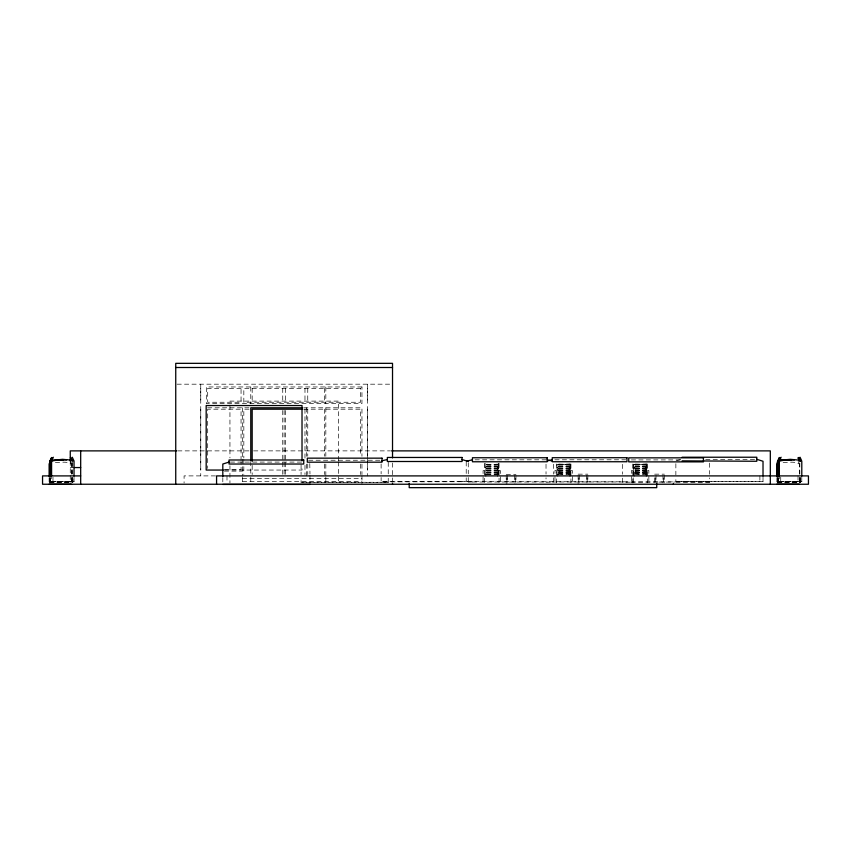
<?xml version="1.0" encoding="UTF-8"?>
<svg xmlns="http://www.w3.org/2000/svg" width="851" height="851" viewBox="0 0 851 851"><rect width="100%" height="100%" fill="white"/><g stroke="black" fill="none" stroke-linecap="round" stroke-linejoin="round"><path stroke-width="0.64" stroke-dasharray="4.25 3.19" d="M676.439 460.593L682.087 459.317M55.389 462.476C60.293 462.465 67.697 461.146 71.569 464.029L71.569 484.262M783.143 462.476C788.058 462.465 795.451 461.146 799.323 464.029L799.323 484.262M177.061 384.184L391.205 384.184M200.751 388.343L200.751 402.246M367.515 388.343L367.515 402.246M207.601 407.799L248.96 407.799M303.679 407.799L361.952 407.799L361.952 456.253M200.751 409.193L200.751 469.731M249.024 409.193L243.833 409.193L243.833 457.944M303.679 409.193L360.569 409.193L360.569 456.221M367.515 409.193L367.515 469.731M177.689 450.881L249.439 450.881M253.577 450.881L390.396 450.881M705.681 459.317L755.486 459.317M475.06 459.817L545.842 459.817M554.863 459.795L625.645 459.795M631.368 459.912L681.172 459.912M308.615 460.242L380.705 460.242M230.344 462.082L302.435 462.082M557.075 466.944L557.767 466.944L557.767 476.337M570.255 466.944L569.564 466.944L569.564 476.337M646.771 466.944L646.079 466.944L646.079 476.337M485.176 467.146L485.878 467.146L485.878 476.549M498.367 467.146L497.675 467.146L497.675 476.549M70.261 467.561L72.867 467.561M557.075 467.444L557.767 467.444M569.564 467.444L570.255 467.444M633.58 467.444L634.282 467.444M646.079 467.444L646.771 467.444M485.176 467.646L485.878 467.646M497.675 467.646L498.367 467.646M224.377 469.731L241.056 469.731L241.056 461.838M224.558 470.05L302.02 470.05L302.02 466.093M556.363 470.486L554.969 470.486L554.969 482.942M570.947 470.486L572.34 470.486L572.34 482.942M632.867 470.486L631.485 470.486L631.485 482.942M647.462 470.486L648.856 470.486L648.856 482.942M484.474 470.688L483.081 470.688L483.081 482.932M499.058 470.688L500.452 470.688L500.452 482.932M224.377 471.124L242.439 471.124M578.116 474.156L587.85 474.156M654.632 474.156L664.365 474.156M506.228 474.369L515.961 474.369M215.473 475.9L184.082 475.9L184.082 483.049M242.439 478.677L361.952 478.677M51.326 481.336L74.165 481.336M677.226 481.336L763.017 481.336M779.08 481.336L801.929 481.336M49.858 481.56L72.697 481.56M242.439 481.453L361.952 481.453M382.482 481.56L468.273 481.56M777.623 481.56L800.461 481.56M462.05 481.73L381.12 481.889L381.12 477.539M49.369 481.836L73.037 481.932M709.681 481.932L462.05 481.655M777.123 481.836L800.791 481.932M472.443 482.006L547.15 482.006M552.246 481.974L626.953 481.974M657.578 482.102L628.74 482.262M658.887 482.102L674.62 482.017M675.928 482.102L709.681 482.262L709.681 477.911M49.496 482.262L72.899 482.262L72.899 477.911M302.435 482.262L388.237 482.262M777.261 482.262L800.663 482.262L800.663 477.911M309.775 463.614L309.977 473.901M798.089 461.114L799.121 463.359M70.335 461.114L71.356 463.359M801.791 477.305L801.791 481.655L779.356 481.655L779.356 477.305M800.483 477.783L800.483 482.134M800.334 477.539L800.334 481.889M799.972 478.23L799.972 482.581L777.527 482.581L777.399 477.815M799.834 463.008L799.834 474.113M799.834 477.815L799.834 482.166M798.025 475.9L798.025 483.049M780.739 477.092L780.739 483.049M778.218 477.911L778.218 482.262M778.037 477.783L778.037 482.134M777.888 477.539L777.888 481.889M776.889 477.602L776.889 484.187M763.017 477.305L763.017 481.655L675.864 481.655L675.864 477.305M759.89 475.9L759.89 483.049M709.681 463.104L709.681 474.209M675.864 463.731L675.864 474.837M664.365 475.198L664.365 482.942M663.663 477.783L663.663 482.942M662.972 475.198L662.972 482.942M656.025 475.198L656.025 481.655M655.323 477.783L655.323 481.655M654.632 477.783L654.632 484.24M647.462 464.008L647.462 482.942M646.771 476.337L646.771 464.369A43.784 26.392 0 0 1 633.57 464.369L633.57 474.252A43.784 26.392 0 0 0 635.208 474.39M634.282 476.337L634.282 466.944L633.58 466.944L633.58 476.337M633.176 464.21L633.176 474.081M633.176 477.783L633.176 482.134L622.517 482.262L622.517 477.911M632.867 464.008L632.867 482.942M622.517 464.338L622.517 474.209M587.85 475.198L587.85 482.942M587.158 477.783L587.158 482.942M586.456 475.198L586.456 482.942M579.51 475.198L579.51 482.942M578.818 477.783L578.818 482.942M578.116 475.198L578.116 484.24M570.947 464.008L570.947 482.942M570.255 476.337L570.255 464.369A43.784 26.392 0 0 1 557.054 464.369L557.075 476.337M556.363 464.008L556.363 482.942M553.373 464.242L553.373 474.113M553.373 477.815L553.373 482.166L546.023 482.134L546.023 477.783M546.023 464.21L546.023 474.081M515.961 475.411L515.961 483.155M515.259 477.985L515.259 483.155M514.568 475.411L514.568 483.155M507.621 475.411L507.621 483.155M506.93 477.985L506.93 483.155M506.228 475.411L506.228 484.442M499.058 463.359L499.058 482.932M498.367 463.359L498.367 476.549M485.166 463.359L485.176 476.549M484.474 463.359L484.474 482.932M472.443 481.921L466.22 482.166L466.22 477.815M468.273 462.731L468.273 473.837M468.273 477.539L468.273 481.889M466.22 461.774L466.22 474.113M392.524 463.008L392.524 482.155M388.237 462.189L388.237 474.528M388.237 478.23L388.237 482.581L301.073 482.581L301.073 478.23M381.12 463.965L381.12 473.837M367.515 384.184L367.515 475.9M361.952 464.114L361.952 474.592M361.952 475.9L361.952 484.24M360.569 464.061L360.569 474.507M338.336 460.487L338.336 401.108L229.94 401.108L229.94 403.746M338.336 461.806L338.336 482.911M325.827 386.96L325.827 403.629M325.827 407.799L325.827 456.253M325.827 464.114L325.827 475.9M325.827 477.092L325.827 484.24M324.433 388.343L324.433 402.246M324.433 409.193L324.433 456.221M324.433 464.061L324.433 474.507M309.977 475.135L309.977 484.421M307.754 388.343L307.754 402.246M307.754 409.193L307.754 456.221M307.754 464.061L307.754 474.507M306.371 407.799L306.371 456.253M306.371 464.114L306.371 475.9M304.977 388.343L304.977 402.246M304.977 409.193L304.977 458.827M304.977 465.359L304.977 474.507M301.073 464.657L301.073 474.528M285.521 388.343L285.521 402.246M285.521 410.501L285.521 474.507M284.138 410.427L284.138 474.592M282.745 388.343L282.745 402.246M282.745 410.501L282.745 474.507M252.173 388.343L252.173 402.246M252.173 465.359L252.173 474.507M250.779 386.96L250.779 403.629M250.779 461.497L250.779 474.592M250.779 477.092L250.779 484.24M243.833 459.263L243.833 474.507M242.439 407.799L242.439 457.934M242.439 459.253L242.439 475.9M242.439 477.092L242.439 483.304M241.056 460.519L241.056 409.193L207.697 409.193L207.697 468.412M229.94 405.065L229.94 457.849M229.94 465.763L229.94 482.911M226.994 475.9L226.994 483.049M222.813 477.602L222.813 484.421M200.751 384.184L200.751 475.9M74.026 477.305L74.026 481.655L51.592 481.655L51.592 477.305M72.718 477.783L72.718 482.134M72.569 477.539L72.569 481.889M72.207 462.189L72.207 474.528M72.207 478.23L72.207 482.581L49.773 482.581L49.773 478.23M72.069 463.008L72.069 474.113M72.069 477.815L72.069 482.166M70.261 461.146L70.261 474.709M70.261 475.252L70.261 484.24M52.975 477.092L52.975 484.24M50.464 477.911L50.464 482.262M50.124 477.539L50.273 482.134M49.635 477.815L49.635 482.166M49.124 477.602L49.124 484.187M570.255 468.029A43.784 26.392 0 0 1 557.054 468.029M570.255 467.731A43.784 26.392 0 0 1 557.054 467.731M570.255 466.593A43.784 26.392 0 0 1 557.054 466.593M570.255 466.295A43.784 26.392 0 0 1 557.054 466.295M570.255 469.943A43.784 26.392 0 0 1 557.054 469.943M570.255 469.646A43.784 26.392 0 0 1 557.054 469.646M570.255 468.507A43.784 26.392 0 0 1 557.054 468.507M570.255 468.21A43.784 26.392 0 0 1 557.054 468.21M570.255 471.858A43.784 26.392 0 0 1 557.054 471.858M570.255 471.56A43.784 26.392 0 0 1 557.054 471.56M570.255 470.422A43.784 26.392 0 0 1 557.054 470.422M570.255 470.124A43.784 26.392 0 0 1 557.054 470.124M570.255 474.252A43.784 26.392 0 0 1 568.617 474.39M558.692 474.39A43.784 26.392 0 0 1 557.054 474.252M570.255 473.954A43.784 26.392 0 0 1 557.054 473.954M570.255 466.114A43.784 26.392 0 0 1 557.054 466.114M570.255 465.816A43.784 26.392 0 0 1 557.054 465.816M570.255 464.678A43.784 26.392 0 0 1 557.054 464.678M570.255 473.773A43.784 26.392 0 0 1 557.054 473.773M570.255 473.475A43.784 26.392 0 0 1 557.054 473.475M570.255 472.337A43.784 26.392 0 0 1 557.054 472.337M570.255 472.039A43.784 26.392 0 0 1 557.054 472.039M498.367 464.401A43.784 26.392 0 0 1 485.166 464.401M498.367 464.103A43.784 26.392 0 0 1 485.166 464.103M498.367 468.231A43.784 26.392 0 0 1 485.166 468.231M498.367 467.933A43.784 26.392 0 0 1 485.166 467.933M498.367 466.795A43.784 26.392 0 0 1 485.166 466.795M498.367 466.497A43.784 26.392 0 0 1 485.166 466.497M498.367 470.146A43.784 26.392 0 0 1 485.166 470.146M498.367 469.848A43.784 26.392 0 0 1 485.166 469.848M498.367 468.71A43.784 26.392 0 0 1 485.166 468.71M498.367 468.412A43.784 26.392 0 0 1 485.166 468.412M498.367 472.071A43.784 26.392 0 0 1 485.166 472.071M498.367 471.762A43.784 26.392 0 0 1 485.166 471.762M498.367 470.624A43.784 26.392 0 0 1 485.166 470.624M498.367 470.326A43.784 26.392 0 0 1 485.166 470.326M498.367 474.156A43.784 26.392 0 0 1 493.42 474.443M490.112 474.443A43.784 26.392 0 0 1 485.166 474.156M498.367 466.316A43.784 26.392 0 0 1 485.166 466.316M498.367 466.018A43.784 26.392 0 0 1 485.166 466.018M498.367 464.88A43.784 26.392 0 0 1 485.166 464.88M498.367 464.582A43.784 26.392 0 0 1 485.166 464.582M498.367 473.986A43.784 26.392 0 0 1 485.166 473.986M498.367 473.677A43.784 26.392 0 0 1 485.166 473.677M498.367 472.55A43.784 26.392 0 0 1 485.166 472.55M498.367 472.241A43.784 26.392 0 0 1 485.166 472.241M646.771 468.029A43.784 26.392 0 0 1 633.57 468.029M646.771 467.731A43.784 26.392 0 0 1 633.57 467.731M646.771 466.593A43.784 26.392 0 0 1 633.57 466.593M646.771 466.295A43.784 26.392 0 0 1 633.57 466.295M646.771 469.943A43.784 26.392 0 0 1 633.57 469.943M646.771 469.646A43.784 26.392 0 0 1 633.57 469.646M646.771 468.507A43.784 26.392 0 0 1 633.57 468.507M646.771 468.21A43.784 26.392 0 0 1 633.57 468.21M646.771 471.858A43.784 26.392 0 0 1 633.57 471.858M646.771 471.56A43.784 26.392 0 0 1 633.57 471.56M646.771 470.422A43.784 26.392 0 0 1 633.57 470.422M646.771 470.124A43.784 26.392 0 0 1 633.57 470.124M646.771 474.252A43.784 26.392 0 0 1 645.132 474.39M646.771 473.954A43.784 26.392 0 0 1 633.57 473.954M646.771 466.114A43.784 26.392 0 0 1 633.57 466.114M646.771 465.816A43.784 26.392 0 0 1 633.57 465.816M646.771 464.678A43.784 26.392 0 0 1 633.57 464.678M646.771 473.773A43.784 26.392 0 0 1 633.57 473.773M646.771 473.475A43.784 26.392 0 0 1 633.57 473.475M646.771 472.337A43.784 26.392 0 0 1 633.57 472.337M646.771 472.039A43.784 26.392 0 0 1 633.57 472.039M361.952 386.96L206.314 386.96L206.314 403.629L361.952 403.629L361.952 386.96M241.056 388.343L207.697 388.343L207.697 402.246L241.056 402.246L241.056 388.343M360.569 388.343L243.833 388.343L243.833 402.246L360.569 402.246L360.569 388.343M646.771 464.199L646.771 463.891A43.784 26.392 0 0 1 633.57 463.891L633.57 464.199A43.784 26.392 0 0 0 646.771 464.199M570.255 464.199L570.255 463.891A43.784 26.392 0 0 1 557.054 463.891L557.054 464.199A43.784 26.392 0 0 0 570.255 464.199"/><path stroke-width="1.28" d="M50.124 461.497L50.337 460.827M777.527 462.189L779.282 458.157M51.379 457.742L49.635 461.774L49.635 476.581M51.879 457.466L49.837 461.785M50.869 459.997L49.124 464.029L49.124 476.369M52.028 457.71L50.273 461.742L50.273 476.549M52.209 457.838L50.464 461.87L50.464 476.677M53.336 457.232L51.592 461.263L51.592 476.071M779.144 457.742L777.399 461.774L777.399 476.581M779.633 457.466L776.889 464.029L776.889 476.369M779.793 457.71L778.037 461.742L778.037 476.549M779.973 457.838L778.218 461.87L778.218 476.677M781.101 457.232L779.356 461.263L779.356 476.071M778.091 460.827L777.888 476.305M229.036 462.082L222.813 464.029L222.813 476.369M381.695 460.827L387.343 459.54M466.805 461.093L472.443 459.817M547.736 460.816L552.246 459.795M51.688 460.423L62.559 459.317L71.963 460.189M51.188 460.699L55.889 460.221M52.017 460.795L55.549 460.434M780.91 460.189L790.313 459.317L799.727 460.189M779.442 460.423L782.973 460.061M778.952 460.699L783.654 460.221M779.782 460.795L783.303 460.434M56.389 459.944L66.633 459.944M58.889 459.997L61.24 459.795M784.154 459.944L794.398 459.944M786.654 459.997L789.005 459.795M175.742 367.504L392.524 367.504M302.403 407.799L250.779 407.799L250.779 460.178M302.339 409.193L252.173 409.193L252.173 461.444M176.529 450.881L70.261 450.881L70.261 461.146M391.62 450.881L770.315 450.881L770.315 484.24M682.087 457.232L756.794 457.232L756.794 461.263L682.087 460.859M74.175 467.561L80.685 467.561M223.239 470.05L206.176 470.05L206.176 405.544L302.02 405.544L302.02 460.827M80.685 475.9L42.55 475.9L42.55 484.24L808.45 484.24L808.45 475.9L216.569 475.9L216.569 484.24M222.813 484.421L309.977 484.421M788.356 459.817L791.217 459.955M60.591 459.817L63.463 459.955M756.794 459.317L763.017 461.263L763.017 476.071M547.15 459.817L551.661 460.838M462.05 459.54L468.273 461.497M800.046 457.232L801.589 460.593M798.919 457.838L800.461 461.189M798.578 457.466L800.27 461.072M798.089 457.742L799.632 461.093M798.227 458.157L799.249 460.402M72.282 457.232L73.824 460.593M70.814 457.466L72.697 461.189M70.325 457.742L71.867 461.093M801.791 461.263L801.791 476.071M799.323 484.262L776.889 484.187M673.418 483.411L673.418 484.24M656.738 483.411L656.738 487.666L409.203 487.666L409.203 483.411M392.524 457.902L392.524 363.334L175.742 363.334L175.742 484.24M392.524 483.411L392.524 484.24M80.685 450.881L80.685 484.24M74.026 461.263L74.026 476.071M71.569 484.262L49.124 484.187M49.773 462.189L49.773 475.762M462.05 457.466L387.343 457.466L387.343 461.497L462.05 461.497L462.05 457.466M547.15 457.742L472.443 457.742L472.443 461.774L547.15 461.774L547.15 457.742M626.953 457.71L552.246 457.71L552.246 461.742L626.953 461.742L626.953 457.71M703.447 457.838L628.74 457.838L628.74 461.87L703.447 461.87L703.447 457.838M382.014 458.157L307.307 458.157L307.307 462.189L382.014 462.189L382.014 458.157M303.743 459.997L229.036 459.997L229.036 464.029L303.743 464.029L303.743 459.997"/></g></svg>
